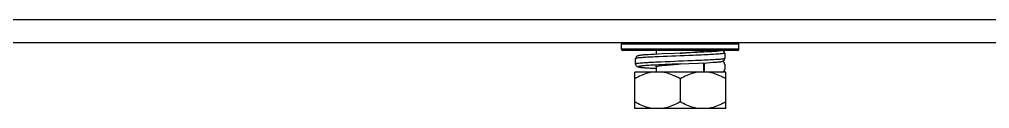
# Model space of a CAD drawing. Header units: millimetres. Extents: x 10297564 to 11610295, y -9287743 to -8409454.
# Drawn here: x 10496429 to 10497871, y -9079586 to -9079454 of the extents above; entities that cross this region are included whole.
import ezdxf

# ---------------------------------------------------------------- set-up
doc = ezdxf.new("R2010")
doc.units = ezdxf.units.MM
doc.header["$LTSCALE"] = 100
doc.layers.add('-0', color=7, linetype='Continuous')

# ---------------------------------------------------------------- blocks, each defined once
blk = doc.blocks.new('인버터 외형도')
at = {"layer": '-0', "linetype": 'Continuous'}
for p, q in [((86767.1, 51553.1), (97918.4, 51553.1)), ((86767.1, 51527.5), (97918.4, 51527.5)), ((96137.3, 51526), (96268.2, 51526)), ((96137.3, 51520), (96137.3, 51526)), ((96268.2, 51520), (96268.2, 51526)), ((96268.2, 51520), (96137.3, 51520)), ((96266.7, 51518.5), (96138.8, 51518.5)), ((96182.7, 51514.7), (96173.8, 51514.2)), ((96176.4, 51514.4), (96176.4, 51518.5)), ((96196.4, 51515.3), (96182.7, 51514.7)), ((96202.8, 51515.5), (96196.4, 51515.3)), ((96202.8, 51515.5), (96202.8, 51515.5)), ((96202.8, 51515.5), (96202.8, 51515.5)), ((96229.1, 51518.1), (96229.1, 51518.5)), ((96252.4, 51515.5), (96252.4, 51509.5)), ((96153.2, 51510.1), (96153.1, 51509.5)), ((96153.1, 51509.5), (96153.1, 51509.4)), ((96153.1, 51503.4), (96153.1, 51509.4)), ((96166.9, 51513.8), (96164.2, 51513.6)), ((96170.1, 51514), (96166.9, 51513.8)), ((96173.8, 51514.2), (96170.1, 51514)), ((96178.8, 51511.5), (96176.4, 51511.4)), ((96212.4, 51503.9), (96223.3, 51504.4)), ((96223.3, 51504.4), (96232.5, 51504.8)), ((96229.1, 51494.4), (96229.1, 51504.7)), ((96229.8, 51494.4), (96229.8, 51504.7)), ((96232.5, 51504.8), (96236.3, 51505)), ((96236.3, 51505), (96239.6, 51505.3)), ((96253.6, 51494.4), (96152, 51494.4)), ((96152, 51453.8), (96152, 51494.4)), ((96153.1, 51503.4), (96153.1, 51503.3)), ((96155.9, 51500.2), (96156.7, 51500)), ((96169.1, 51498.9), (96172.6, 51498.7)), ((96172.6, 51498.7), (96176.4, 51498.5)), ((96176.4, 51494.4), (96176.4, 51500.9)), ((96202.7, 51503.5), (96202.8, 51503.5)), ((96229.3, 51494.7), (96229.1, 51494.8)), ((96252.4, 51503.4), (96252.4, 51497.4)), ((96253.6, 51453.8), (96253.6, 51494.4)), ((96202.8, 51486.9), (96202.8, 51461.3)), ((96253.6, 51453.8), (96152, 51453.8))]:
    blk.add_line(p, q, dxfattribs=at)
for points in [[(96164.2, 51513.6), (96163.1, 51513.5), (96162, 51513.5), (96161, 51513.4), (96160.2, 51513.3), (96159.4, 51513.2), (96158.7, 51513.1), (96158, 51513), (96157.5, 51513), (96156.9, 51512.9), (96156.5, 51512.8), (96156.1, 51512.7), (96155.7, 51512.6), (96155.3, 51512.4), (96154.8, 51512.2), (96154.2, 51511.8), (96153.6, 51511), (96153.2, 51510.1)], [(96202.7, 51503.5), (96203.2, 51503.5), (96212.4, 51503.9)], [(96239.6, 51505.3), (96241.1, 51505.4), (96242.4, 51505.5), (96243.7, 51505.6), (96244.8, 51505.7), (96245.7, 51505.8), (96246.6, 51505.9), (96247.4, 51505.9), (96248.1, 51506), (96248.7, 51506.1), (96249.2, 51506.2), (96249.7, 51506.4)], [(96249.7, 51506.4), (96250.2, 51506.5), (96250.7, 51506.8), (96251.1, 51507)], [(96153.1, 51503.3), (96153.3, 51502.3), (96153.8, 51501.4), (96154.5, 51500.9), (96155, 51500.5), (96155.5, 51500.4), (96155.9, 51500.2)], [(96156.7, 51500), (96157.2, 51500), (96157.7, 51499.9), (96158.3, 51499.8), (96159, 51499.7), (96159.7, 51499.6), (96160.5, 51499.6), (96161.4, 51499.5), (96162.4, 51499.4), (96163.5, 51499.3), (96164.7, 51499.2), (96166.1, 51499.1), (96169.1, 51498.9)]]:
    blk.add_lwpolyline(points, dxfattribs=at)
for centre, radius, start, end in [((96138.8, 51526), 1.5, 90, 180), ((96266.7, 51526), 1.5, 0, 90), ((96138.8, 51520), 1.5, 180, 270), ((96249.3, 51515.5), 3.01, 359.9334, 89.9312), ((96266.7, 51520), 1.5, 270, 0), ((96153.2, 51509.4), 0.0774, 171.3544, 178.9066), ((96249.3, 51509.5), 3.01, 306.2248, 0.0186), ((96249.3, 51503.4), 3.01, 359.9814, 53.7805), ((96249.3, 51497.4), 3.01, 270.0688, 0.0666)]:
    blk.add_arc(centre, radius, start, end, dxfattribs=at)
for points, knots in [([(96249.4, 51518.5), (96249.2, 51518.4), (96248.8, 51518.3), (96247.9, 51518.1), (96246.6, 51517.9), (96244.2, 51517.6), (96240.2, 51517.3), (96234.5, 51517), (96227.6, 51516.6), (96219.9, 51516.3), (96211.5, 51515.9), (96205.8, 51515.6), (96202.8, 51515.5)], [0, 0, 0, 0, 0.010481, 0.029443, 0.056945, 0.09281, 0.188378, 0.312859, 0.461872, 0.630142, 0.811684, 1, 1, 1, 1]), ([(96202.8, 51515.5), (96205.8, 51515.7), (96211.4, 51516.1), (96219, 51516.8), (96224.3, 51517.3), (96227.5, 51517.7), (96228.7, 51518), (96229.1, 51518.1)], [0, 0, 0, 0, 0.336028, 0.635075, 0.864534, 0.945104, 1, 1, 1, 1]), ([(96229.1, 51518.1), (96229.2, 51518.2), (96229.4, 51518.2), (96229.7, 51518.3), (96229.8, 51518.5)], [0, 0, 0, 0, 0.343642, 1, 1, 1, 1]), ([(96252.4, 51515.5), (96252.2, 51515.3), (96251.4, 51515.2), (96250.1, 51515), (96248, 51514.7), (96245.3, 51514.5), (96242, 51514.3), (96236.6, 51514), (96232.2, 51513.7), (96229.1, 51513.6)], [0, 0, 0, 0, 0.030884, 0.090815, 0.1795, 0.295825, 0.438201, 0.604638, 1, 1, 1, 1]), ([(96153.6, 51509.7), (96153.5, 51509.7), (96153.3, 51509.6), (96153.1, 51509.5), (96153.1, 51509.5)], [0, 0, 0, 0, 0.673344, 1, 1, 1, 1]), ([(96176.4, 51505.4), (96174.7, 51505.3), (96171.4, 51505.2), (96166.9, 51504.9), (96162.9, 51504.7), (96159.5, 51504.4), (96156.9, 51504.2), (96154.9, 51504), (96153.8, 51503.8), (96153.3, 51503.6), (96153.1, 51503.5), (96153.1, 51503.4)], [0, 0, 0, 0, 0.217448, 0.413509, 0.585077, 0.729446, 0.844366, 0.928097, 0.979555, 0.993255, 1, 1, 1, 1]), ([(96176.4, 51511.4), (96173.6, 51511.3), (96168.5, 51511), (96161.8, 51510.7), (96157, 51510.2), (96154.5, 51510), (96153.6, 51509.7)], [0, 0, 0, 0, 0.369392, 0.667656, 0.881024, 1, 1, 1, 1]), ([(96229.1, 51507.6), (96224.9, 51507.4), (96207.3, 51506.6), (96189.7, 51506), (96176.4, 51505.4)], [0, 0, 0, 0, 0.239921, 1, 1, 1, 1]), ([(96229.1, 51513.6), (96225.1, 51513.4), (96208.4, 51512.7), (96191.6, 51512.1), (96178.8, 51511.5)], [0, 0, 0, 0, 0.238071, 1, 1, 1, 1]), ([(96252.4, 51509.5), (96252.2, 51509.3), (96251.4, 51509.2), (96250.1, 51508.9), (96248, 51508.7), (96245.3, 51508.5), (96242, 51508.3), (96236.6, 51507.9), (96232.2, 51507.7), (96229.1, 51507.6)], [0, 0, 0, 0, 0.030885, 0.090815, 0.1795, 0.295825, 0.4382, 0.604636, 1, 1, 1, 1]), ([(96172, 51494.4), (96170.3, 51494.2), (96163.2, 51492.7), (96156.6, 51489.6), (96152, 51486.9)], [0, 0, 0, 0, 0.24756, 1, 1, 1, 1]), ([(96176.4, 51502.3), (96173.6, 51502.2), (96169.6, 51502), (96164.6, 51501.6), (96161.7, 51501.4), (96159.4, 51501.2), (96157.7, 51500.9), (96156.8, 51500.7), (96156.1, 51500.6), (96156.1, 51500.4)], [0, 0, 0, 0, 0.414583, 0.58592, 0.729859, 0.844352, 0.927837, 0.979387, 1, 1, 1, 1]), ([(96156.1, 51500.4), (96156.1, 51500.3), (96156.8, 51500.1), (96157.6, 51499.9), (96159.4, 51499.7), (96161.7, 51499.5), (96164.6, 51499.2), (96169.6, 51498.9), (96173.6, 51498.7), (96176.4, 51498.5)], [0, 0, 0, 0, 0.020118, 0.071247, 0.154482, 0.268904, 0.412945, 0.584535, 1, 1, 1, 1]), ([(96175.7, 51500.4), (96175.7, 51500.5), (96175.9, 51500.7), (96176.2, 51500.8), (96176.4, 51500.9)], [0, 0, 0, 0, 0.334005, 1, 1, 1, 1]), ([(96176.4, 51500), (96176.2, 51500), (96175.9, 51500.1), (96175.7, 51500.3), (96175.7, 51500.4)], [0, 0, 0, 0, 0.665995, 1, 1, 1, 1]), ([(96176.4, 51500.9), (96176.8, 51501), (96178, 51501.2), (96181.1, 51501.7), (96186.5, 51502.2), (96194.1, 51502.9), (96199.7, 51503.3), (96202.7, 51503.5)], [0, 0, 0, 0, 0.053433, 0.133017, 0.361942, 0.662037, 1, 1, 1, 1]), ([(96202.7, 51503.5), (96200.4, 51503.4), (96191.6, 51503), (96182.8, 51502.6), (96176.4, 51502.3)], [0, 0, 0, 0, 0.264731, 1, 1, 1, 1]), ([(96202.8, 51486.9), (96201.2, 51487.8), (96194.9, 51491.2), (96188, 51493.7), (96182.7, 51494.4)], [0, 0, 0, 0, 0.253702, 1, 1, 1, 1]), ([(96222.8, 51494.4), (96221.1, 51494.2), (96214, 51492.7), (96207.4, 51489.6), (96202.8, 51486.9)], [0, 0, 0, 0, 0.24756, 1, 1, 1, 1]), ([(96229.8, 51494.4), (96229.8, 51494.4), (96229.7, 51494.6), (96229.5, 51494.6), (96229.3, 51494.7)], [0, 0, 0, 0, 0.174421, 1, 1, 1, 1]), ([(96253.6, 51486.9), (96252, 51487.8), (96245.7, 51491.2), (96238.8, 51493.7), (96233.5, 51494.4)], [0, 0, 0, 0, 0.253702, 1, 1, 1, 1]), ([(96172, 51453.8), (96170.3, 51454), (96163.2, 51455.5), (96156.6, 51458.6), (96152, 51461.3)], [0, 0, 0, 0, 0.24756, 1, 1, 1, 1]), ([(96202.8, 51461.3), (96201.2, 51460.3), (96194.9, 51457), (96188, 51454.5), (96182.7, 51453.8)], [0, 0, 0, 0, 0.253702, 1, 1, 1, 1]), ([(96222.8, 51453.8), (96221.1, 51454), (96214, 51455.5), (96207.4, 51458.6), (96202.8, 51461.3)], [0, 0, 0, 0, 0.24756, 1, 1, 1, 1]), ([(96253.6, 51461.3), (96252, 51460.3), (96245.7, 51457), (96238.8, 51454.5), (96233.5, 51453.8)], [0, 0, 0, 0, 0.253702, 1, 1, 1, 1])]:
    blk.add_open_spline(points, degree=3, knots=knots, dxfattribs=at)
blk.add_open_spline([(96251.1, 51505.9), (96250.7, 51506.2), (96250.2, 51506.3), (96249.8, 51506.4)], degree=3, dxfattribs=at)

msp = doc.modelspace()

# ---------------------------------------------------------------- block references
at = {"xscale": 1.333333333333333, "yscale": 1.333333333333333, "zscale": 1.333333333333333}
msp.add_blockref('인버터 외형도', (10369140.6, -9148191), dxfattribs=at)

doc.saveas('drawing.dxf')
